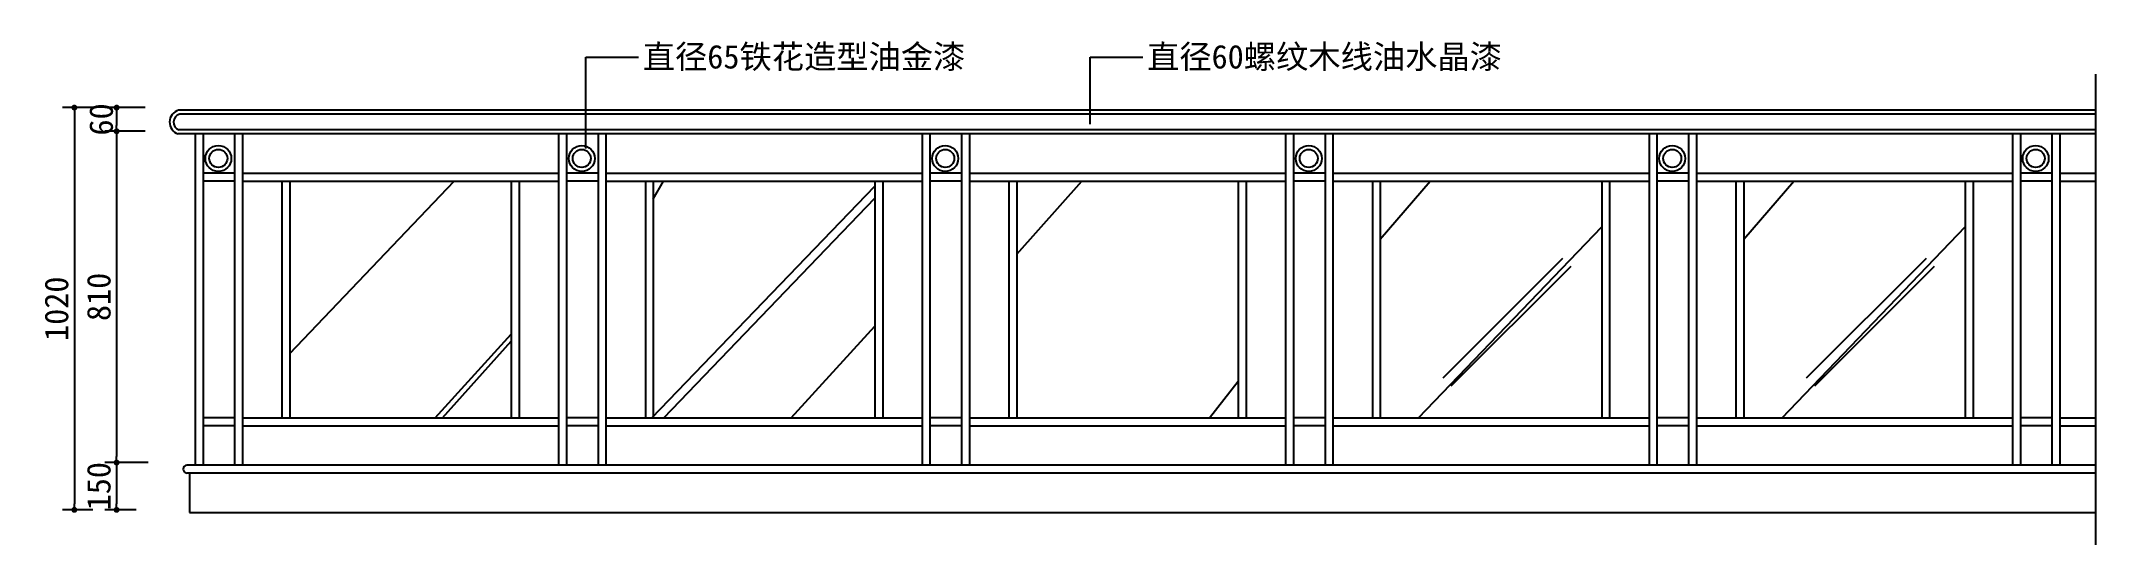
# Model space of a CAD drawing. Extents: x 51 to 5262, y 3920 to 5197.
import ezdxf

# ---------------------------------------------------------------- set-up
doc = ezdxf.new("R2010")
doc.units = 0
doc.header["$LTSCALE"] = 0.85
doc.header["$MEASUREMENT"] = 0
doc.header["$PDMODE"] = 3
doc.header["$PDSIZE"] = 15
doc.layers.get('0').update_dxf_attribs({"color": 3, "linetype": 'CONTINUOUS'})
doc.layers.get('DEFPOINTS').update_dxf_attribs({"linetype": 'CONTINUOUS'})
for name, color, linetype in [('3', 3, 'CONTINUOUS'), ('4', 4, 'CONTINUOUS'), ('7', 7, 'CONTINUOUS'), ('DIM', 3, 'CONTINUOUS'), ('TEXT', 3, 'CONTINUOUS')]:
    doc.layers.add(name, color=color, linetype=linetype)
doc.styles.add('HZ', font='')
doc.styles.get("Standard").update_dxf_attribs({"font": 'ISOCP'})
doc.styles.get('HZ').set_extended_font_data('仿宋_GB2312')
doc.dimstyles.new('ISO-25_WS', dxfattribs={"dimscale": 10, "dimtxt": 2.5, "dimasz": 2.5, "dimexe": 1.25, "dimexo": 0.625, "dimtad": 1, "dimdec": 4, "dimtxsty": 'STANDARD', "dimcen": 2.5, "dimazin": 3, "dimtfac": 1, "dimtdec": 4, "dimtmove": 0, "dimatfit": 3, "dimtolj": 1, "dimtzin": 0})

# ---------------------------------------------------------------- blocks, each defined once
blk = doc.blocks.new('_DOT')
at = {"color": 0, "linetype": 'BYBLOCK'}
blk.add_line((-0.5, 0), (-1, 0), dxfattribs=at)
at = {"color": 0, "linetype": 'BYBLOCK', "const_width": 0.5}
blk.add_lwpolyline([(-0.25, 0, 1), (0.25, 0, 1)], format="xyb", close=True, dxfattribs=at)
blk = doc.blocks.new('*D5')
at = {"color": 0, "linetype": 'BYBLOCK'}
for p, q in [((27096.9, -32770.3), (27019.7, -32770.3)), ((27049.7, -32785.3), (27049.7, -33775.3)), ((27096.9, -33790.3), (27019.7, -33790.3))]:
    blk.add_line(p, q, dxfattribs=at)
at = {"layer": 'DEFPOINTS', "color": 0, "linetype": 'BYBLOCK'}
for p in [(27126.9, -32770.3), (27049.7, -33790.3), (27126.9, -33790.3)]:
    blk.add_point(p, dxfattribs=at)
at = {"color": 0, "linetype": 'BYBLOCK', "xscale": 15, "yscale": 15, "zscale": 15}
for p, rotation in [((27049.7, -32770.3), 90), ((27049.7, -33790.3), 270)]:
    blk.add_blockref('_DOT', p, dxfattribs=dict(at, rotation=rotation))
at = {"color": 0, "linetype": 'BYBLOCK', "insert": (27004.7, -33280.3), "char_height": 60, "attachment_point": 5, "rotation": 90, "style": 'HZ'}
blk.add_mtext('\\A1;1020', dxfattribs=at)
blk = doc.blocks.new('DOT')
at = {"color": 0, "linetype": 'BYBLOCK'}
blk.add_line((-0.35, 0), (-1, 0), dxfattribs=at)
at = {"color": 0, "linetype": 'BYBLOCK', "const_width": 0.35}
blk.add_lwpolyline([(-0.175, 0, 1), (0.175, 0, 1)], format="xyb", close=True, dxfattribs=at)
blk = doc.blocks.new('*D4')
at = {"color": 0, "linetype": 'BYBLOCK'}
for p, q in [((27229.2, -32830.3), (27126.9, -32830.3)), ((27156.9, -32845.3), (27156.9, -33655.3)), ((27210.3, -33670.3), (27126.9, -33670.3))]:
    blk.add_line(p, q, dxfattribs=at)
at = {"layer": 'DEFPOINTS', "color": 0, "linetype": 'BYBLOCK'}
for p in [(27259.2, -32830.3), (27156.9, -33670.3), (27240.3, -33670.3)]:
    blk.add_point(p, dxfattribs=at)
at = {"color": 0, "linetype": 'BYBLOCK', "xscale": 15, "yscale": 15, "zscale": 15}
for p, rotation in [((27156.9, -32830.3), 90), ((27156.9, -33670.3), 270)]:
    blk.add_blockref('_DOT', p, dxfattribs=dict(at, rotation=rotation))
at = {"color": 0, "linetype": 'BYBLOCK', "insert": (27111.9, -33250.3), "char_height": 60, "attachment_point": 5, "rotation": 90, "style": 'HZ'}
blk.add_mtext('\\A1;810', dxfattribs=at)
blk = doc.blocks.new('*D3')
at = {"color": 0, "linetype": 'BYBLOCK'}
for p, q in [((27236.6, -33670.3), (27126.9, -33670.3)), ((27156.9, -33685.3), (27156.9, -33775.3)), ((27206.6, -33790.3), (27126.9, -33790.3))]:
    blk.add_line(p, q, dxfattribs=at)
at = {"layer": 'DEFPOINTS', "color": 0, "linetype": 'BYBLOCK'}
for p in [(27266.6, -33670.3), (27156.9, -33790.3), (27236.6, -33790.3)]:
    blk.add_point(p, dxfattribs=at)
at = {"color": 0, "linetype": 'BYBLOCK', "xscale": 15, "yscale": 15, "zscale": 15}
for p, rotation in [((27156.9, -33670.3), 90), ((27156.9, -33790.3), 270)]:
    blk.add_blockref('_DOT', p, dxfattribs=dict(at, rotation=rotation))
at = {"color": 0, "linetype": 'BYBLOCK', "insert": (27111.9, -33730.3), "char_height": 60, "attachment_point": 5, "rotation": 90, "style": 'HZ'}
blk.add_mtext('\\A1;150', dxfattribs=at)
blk = doc.blocks.new('*D2')
at = {"color": 0, "linetype": 'BYBLOCK'}
for p, q in [((27229.2, -32770.3), (27126.9, -32770.3)), ((27156.9, -32785.3), (27156.9, -32815.3)), ((27229.2, -32830.3), (27126.9, -32830.3))]:
    blk.add_line(p, q, dxfattribs=at)
at = {"layer": 'DEFPOINTS', "color": 0, "linetype": 'BYBLOCK'}
for p in [(27259.2, -32770.3), (27156.9, -32830.3), (27259.2, -32830.3)]:
    blk.add_point(p, dxfattribs=at)
at = {"color": 0, "linetype": 'BYBLOCK', "xscale": 15, "yscale": 15, "zscale": 15}
for p, rotation in [((27156.9, -32770.3), 90), ((27156.9, -32830.3), 270)]:
    blk.add_blockref('_DOT', p, dxfattribs=dict(at, rotation=rotation))
at = {"color": 0, "linetype": 'BYBLOCK', "insert": (27117.9, -32800.3), "char_height": 60, "attachment_point": 5, "rotation": 90, "style": 'HZ'}
blk.add_mtext('\\A1;60', dxfattribs=at)

msp = doc.modelspace()

# ---------------------------------------------------------------- linework, layer by layer
at = {"layer": '3'}
for p, q in [((5261.9, 3919.6), (5261.9, 5112.8)), ((5261.9, 5011.8), (402.8, 5011.8)), ((5261.9, 4971.8), (400.6, 4971.8)), ((682.1, 4404.8), (1099.1, 4841.8)), ((1599.7, 4241.8), (2165.4, 4829.5)), ((1603.7, 4796.1), (1629.4, 4841.8)), ((1630.6, 4241.8), (2165.4, 4798.8)), ((2525.4, 4657.1), (2690.1, 4841.8)), ((3447.1, 4694.9), (3574, 4841.8)), ((4368.7, 4694.9), (4495.6, 4841.8)), ((3544.3, 4241.8), (4008.7, 4726.2)), ((4466, 4241.8), (4930.4, 4726.2)), ((3606.7, 4343.2), (3910.4, 4646.9)), ((4528.4, 4343.2), (4832.1, 4646.9)), ((3627.3, 4322.6), (3931, 4626.3)), ((4549, 4322.6), (4852.7, 4626.3)), ((1050.8, 4241.8), (1243.7, 4454.3)), ((1069.4, 4241.8), (1243.7, 4436.1)), ((1953.3, 4241.8), (2165.4, 4473.9)), ((3014, 4241.8), (3087.1, 4334.9))]:
    msp.add_line(p, q, dxfattribs=at)
for centre in [(500.8, 4899.4), (1422.5, 4899.4), (2344.1, 4899.4), (3265.8, 4899.4), (4187.5, 4899.4), (5109.1, 4899.4)]:
    msp.add_circle(centre, 22.9, dxfattribs=at)
msp.add_arc((408.3, 4991.5), 21.1, 105.1362, 248.8105, dxfattribs=at)
at = {"layer": '4'}
for p, q in [((5261.9, 5021.8), (400.1, 5021.8)), ((5261.9, 4961.8), (399, 4961.8)), ((5261.9, 4121.8), (420.9, 4121.8)), ((5261.9, 4101.8), (420.8, 4101.8)), ((428.1, 4101.8), (428.1, 4001.8)), ((428.1, 4001.8), (5261.9, 4001.8))]:
    msp.add_line(p, q, dxfattribs=at)
for centre, radius, start, end in [((408.5, 4991.6), 31.3, 105.4537, 252.3194), ((421.5, 4111.8), 10, 93.3489, 265.9533)]:
    msp.add_arc(centre, radius, start, end, dxfattribs=at)
at = {"layer": '7'}
for p, q in [((442.1, 4961.8), (442.1, 4121.8)), ((462.1, 4961.8), (462.1, 4121.8)), ((542.1, 4961.8), (542.1, 4121.8)), ((562.1, 4961.8), (562.1, 4121.8)), ((1363.7, 4961.8), (1363.7, 4121.8)), ((1383.7, 4961.8), (1383.7, 4121.8)), ((1463.7, 4961.8), (1463.7, 4121.8)), ((1483.7, 4961.8), (1483.7, 4121.8)), ((2285.4, 4961.8), (2285.4, 4121.8)), ((2305.4, 4961.8), (2305.4, 4121.8)), ((2385.4, 4961.8), (2385.4, 4121.8)), ((2405.4, 4961.8), (2405.4, 4121.8)), ((3207.1, 4961.8), (3207.1, 4121.8)), ((3227.1, 4961.8), (3227.1, 4121.8)), ((3307.1, 4961.8), (3307.1, 4121.8)), ((3327.1, 4961.8), (3327.1, 4121.8)), ((4128.7, 4961.8), (4128.7, 4121.8)), ((4148.7, 4961.8), (4148.7, 4121.8)), ((4228.7, 4961.8), (4228.7, 4121.8)), ((4248.7, 4961.8), (4248.7, 4121.8)), ((5050.4, 4961.8), (5050.4, 4121.8)), ((5070.4, 4961.8), (5070.4, 4121.8)), ((5150.4, 4961.8), (5150.4, 4121.8)), ((5170.4, 4961.8), (5170.4, 4121.8)), ((542.1, 4861.8), (462.1, 4861.8)), ((562.1, 4861.8), (1363.7, 4861.8)), ((1463.7, 4861.8), (1383.7, 4861.8)), ((1483.7, 4861.8), (2285.4, 4861.8)), ((2385.4, 4861.8), (2305.4, 4861.8)), ((2405.4, 4861.8), (3207.1, 4861.8)), ((3307.1, 4861.8), (3227.1, 4861.8)), ((3327.1, 4861.8), (4128.7, 4861.8)), ((4228.7, 4861.8), (4148.7, 4861.8)), ((4248.7, 4861.8), (5050.4, 4861.8)), ((5150.4, 4861.8), (5070.4, 4861.8)), ((5170.4, 4861.8), (5261.9, 4861.8)), ((542.1, 4841.8), (462.1, 4841.8)), ((562.1, 4841.8), (1363.7, 4841.8)), ((662.1, 4841.8), (662.1, 4241.8)), ((682.1, 4841.8), (682.1, 4241.8)), ((1243.7, 4841.8), (1243.7, 4241.8)), ((1263.7, 4841.8), (1263.7, 4241.8)), ((1463.7, 4841.8), (1383.7, 4841.8)), ((1483.7, 4841.8), (2285.4, 4841.8)), ((1583.7, 4841.8), (1583.7, 4241.8)), ((1603.7, 4841.8), (1603.7, 4241.8)), ((2165.4, 4841.8), (2165.4, 4241.8)), ((2185.4, 4841.8), (2185.4, 4241.8)), ((2385.4, 4841.8), (2305.4, 4841.8)), ((2405.4, 4841.8), (3207.1, 4841.8)), ((2505.4, 4841.8), (2505.4, 4241.8)), ((2525.4, 4841.8), (2525.4, 4241.8)), ((3087.1, 4841.8), (3087.1, 4241.8)), ((3107.1, 4841.8), (3107.1, 4241.8)), ((3307.1, 4841.8), (3227.1, 4841.8)), ((3327.1, 4841.8), (4128.7, 4841.8)), ((3427.1, 4841.8), (3427.1, 4241.8)), ((3447.1, 4841.8), (3447.1, 4241.8)), ((4008.7, 4841.8), (4008.7, 4241.8)), ((4028.7, 4841.8), (4028.7, 4241.8)), ((4228.7, 4841.8), (4148.7, 4841.8)), ((4248.7, 4841.8), (5050.4, 4841.8)), ((4348.7, 4841.8), (4348.7, 4241.8)), ((4368.7, 4841.8), (4368.7, 4241.8)), ((4930.4, 4841.8), (4930.4, 4241.8)), ((4950.4, 4841.8), (4950.4, 4241.8)), ((5150.4, 4841.8), (5070.4, 4841.8)), ((5170.4, 4841.8), (5261.9, 4841.8)), ((542.1, 4241.8), (462.1, 4241.8)), ((542.1, 4221.8), (462.1, 4221.8)), ((562.1, 4241.8), (1363.7, 4241.8)), ((562.1, 4221.8), (1363.7, 4221.8)), ((1463.7, 4241.8), (1383.7, 4241.8)), ((1463.7, 4221.8), (1383.7, 4221.8)), ((1483.7, 4241.8), (2285.4, 4241.8)), ((1483.7, 4221.8), (2285.4, 4221.8)), ((2385.4, 4241.8), (2305.4, 4241.8)), ((2385.4, 4221.8), (2305.4, 4221.8)), ((2405.4, 4241.8), (3207.1, 4241.8)), ((2405.4, 4221.8), (3207.1, 4221.8)), ((3307.1, 4241.8), (3227.1, 4241.8)), ((3307.1, 4221.8), (3227.1, 4221.8)), ((3327.1, 4241.8), (4128.7, 4241.8)), ((3327.1, 4221.8), (4128.7, 4221.8)), ((4228.7, 4241.8), (4148.7, 4241.8)), ((4228.7, 4221.8), (4148.7, 4221.8)), ((4248.7, 4241.8), (5050.4, 4241.8)), ((4248.7, 4221.8), (5050.4, 4221.8)), ((5150.4, 4241.8), (5070.4, 4241.8)), ((5150.4, 4221.8), (5070.4, 4221.8)), ((5170.4, 4241.8), (5261.9, 4241.8)), ((5170.4, 4221.8), (5261.9, 4221.8))]:
    msp.add_line(p, q, dxfattribs=at)
for centre in [(500.8, 4899.4), (1422.5, 4899.4), (2344.1, 4899.4), (3265.8, 4899.4), (4187.5, 4899.4), (5109.1, 4899.4)]:
    msp.add_circle(centre, 32.9, dxfattribs=at)

# ---------------------------------------------------------------- texts
at = {"layer": 'TEXT', "color": 3, "style": 'HZ'}
for s, p in [('直径65铁花造型油金漆', (1577, 5127.5)), ('直径60螺纹木线油水晶漆', (2855.8, 5127.5))]:
    msp.add_text(s, height=60, dxfattribs=at).set_placement(p)

# ---------------------------------------------------------------- dimensions: what is measured, and where the dimension line sits
at = {"layer": 'DIM'}
dim = msp.add_linear_dim(base=(135.7, 4008.4), p1=(212.9, 5028.4), p2=(212.9, 4008.4), angle=90, dimstyle='ISO-25_WS', override={"dimscale": 30, "dimtxt": 2, "dimasz": 0.5, "dimexe": 1, "dimexo": 1, "dimgap": 0.5, "dimdec": 0, "dimzin": 0, "dimtxsty": 'HZ', "dimblk": 'DOT', "dimblk1": 'DOT', "dimblk2": 'DOT', "dimsah": 1, "dimcen": 0, "dimtfac": 0.5, "dimtdec": 0, "dimtix": 1, "dimtofl": 0}, dxfattribs=at)
dim.commit()
dim.dimension.update_dxf_attribs({"geometry": '*D5', "text_midpoint": (90.7, 4518.4), "insert": (-26914, 37798.7)})
dim = msp.add_linear_dim(base=(242.9, 4968.4), p1=(345.2, 5028.4), p2=(345.2, 4968.4), angle=270, dimstyle='ISO-25_WS', override={"dimscale": 30, "dimtxt": 2, "dimasz": 0.5, "dimexe": 1, "dimexo": 1, "dimgap": 0.5, "dimdec": 0, "dimzin": 0, "dimtxsty": 'HZ', "dimblk": 'DOT', "dimblk1": 'DOT', "dimblk2": 'DOT', "dimsah": 1, "dimcen": 0, "dimtfac": 0.5, "dimtdec": 0, "dimtix": 1, "dimtofl": 0}, dxfattribs=at)
dim.commit()
dim.dimension.update_dxf_attribs({"geometry": '*D2', "text_midpoint": (203.9, 4998.4), "dimtype": 128, "insert": (-26914, 37798.7)})
dim = msp.add_linear_dim(base=(242.9, 4128.4), p1=(345.2, 4968.4), p2=(326.3, 4128.4), angle=270, text='810', dimstyle='ISO-25_WS', override={"dimscale": 30, "dimtxt": 2, "dimasz": 0.5, "dimexe": 1, "dimexo": 1, "dimgap": 0.5, "dimdec": 0, "dimzin": 0, "dimtxsty": 'HZ', "dimblk": 'DOT', "dimblk1": 'DOT', "dimblk2": 'DOT', "dimsah": 1, "dimcen": 0, "dimtfac": 0.5, "dimtdec": 0, "dimtix": 1, "dimtofl": 0}, dxfattribs=at)
dim.commit()
dim.dimension.update_dxf_attribs({"geometry": '*D4', "text_midpoint": (197.9, 4548.4), "insert": (-26914, 37798.7)})
dim = msp.add_linear_dim(base=(242.9, 4008.4), p1=(352.6, 4128.4), p2=(322.6, 4008.4), angle=270, text='150', dimstyle='ISO-25_WS', override={"dimscale": 30, "dimtxt": 2, "dimasz": 0.5, "dimexe": 1, "dimexo": 1, "dimgap": 0.5, "dimdec": 0, "dimzin": 0, "dimtxsty": 'HZ', "dimblk": 'DOT', "dimblk1": 'DOT', "dimblk2": 'DOT', "dimsah": 1, "dimcen": 0, "dimtfac": 0.5, "dimtdec": 0, "dimtix": 1, "dimtofl": 0}, dxfattribs=at)
dim.commit()
dim.dimension.update_dxf_attribs({"geometry": '*D3', "text_midpoint": (197.9, 4068.4), "dimtype": 128, "insert": (-26914, 37798.7)})

# ---------------------------------------------------------------- leaders
msp.add_leader([(1432.8, 4924.6), (1432.8, 5156), (1566.4, 5156)], dimstyle='ISO-25_WS', override={"dimscale": 30, "dimtxt": 2, "dimasz": 0.5, "dimexe": 1, "dimexo": 1, "dimgap": 0.5, "dimdec": 0, "dimzin": 0, "dimtxsty": 'HZ', "dimcen": 0, "dimtfac": 0.5, "dimtdec": 0, "dimtix": 1, "dimtofl": 0}, dxfattribs=at)
at = {"layer": 'DIM', "color": 3}
msp.add_leader([(2711.6, 4986.3), (2711.6, 5156), (2845.2, 5156)], dimstyle='ISO-25_WS', override={"dimscale": 30, "dimtxt": 2, "dimasz": 0.5, "dimexe": 1, "dimexo": 1, "dimgap": 0.5, "dimdec": 0, "dimzin": 0, "dimtxsty": 'HZ', "dimcen": 0, "dimtfac": 0.5, "dimtdec": 0, "dimtix": 1, "dimtofl": 0}, dxfattribs=at)

doc.saveas('drawing.dxf')
